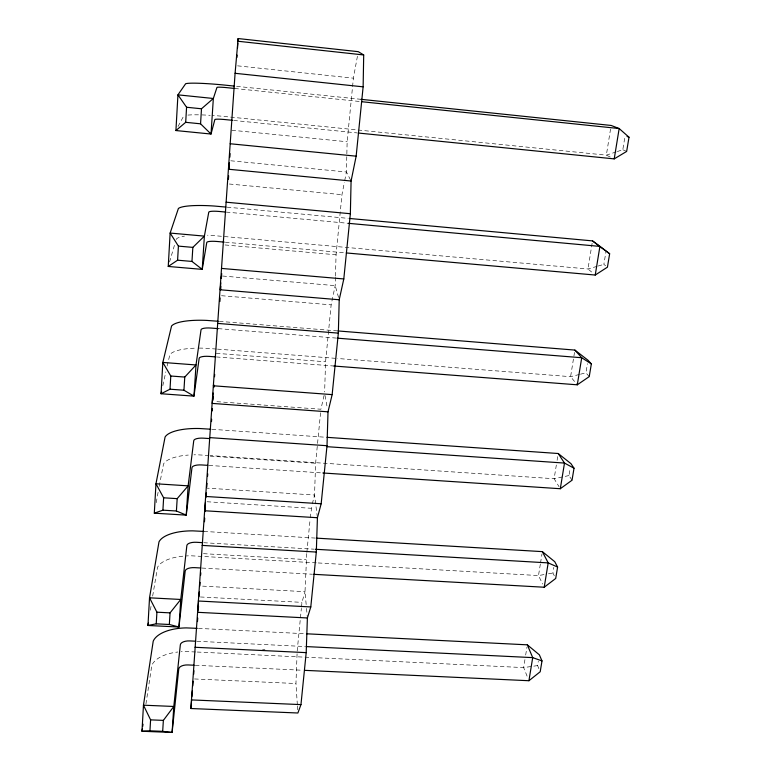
<?xml version="1.0" encoding="UTF-8"?>
<svg xmlns="http://www.w3.org/2000/svg" width="771" height="771" viewBox="0 0 771 771"><rect width="100%" height="100%" fill="white"/><g stroke="black" fill="none" stroke-linecap="round" stroke-linejoin="round"><path stroke-width="0.58" stroke-dasharray="3.85 2.89" d="M357.426 56.283L353.388 78.179L347.143 141.758L346.41 171.991L344.627 181.06M335.433 277.338L335.202 285.636L331.144 304.853L325.564 361.792L324.63 391.996M335.462 276.143L336.06 254.787L341.958 194.668L344.406 182.197M320.563 412.764L315.609 463.246L314.539 495.03L317.267 516.531M306.742 553.607L305.008 591.685L306.415 607.22M297.346 704.752L295.948 683.52L297.086 653.538M297.172 651.138L300.324 619.026M300.439 617.831L301.374 608.319M301.49 607.124L301.962 602.363L305.008 591.685L201.029 586.047M306.858 552.412L310.135 519.018M310.25 517.823L312.033 504.966M145.941 704.01L151.81 665.373A36.488 18.311 1.7 0 1 177.822 652.006M150.403 610.198L151.347 604.329M152.658 596.108L157.506 567.408A37.471 16.133 2.7 0 1 184.067 556.074M524.935 659.619L523.654 667.59L528.048 678.538M525.668 655.071L526.959 647.11M540.336 564.17L538.495 575.561L542.649 584.052M540.519 563.023L541.994 553.906M556.344 464.971L554.127 478.724L559.071 486.732M557.086 460.393L557.828 455.806M574.511 352.395L570.598 376.672L576.544 383.91M592.128 243.231L587.974 268.973L593.419 273.522M610.555 129.017L606.343 155.154L610.275 157.024M538.9 668.679L537.599 665.604L538.303 661.296M554.291 575.744L552.884 573.017L553.819 567.36M572.024 480.227L568.979 475.562L570.232 467.978M589.237 376.614L585.95 372.827L587.454 363.681M605.64 265.783L603.857 264.386L605.871 252.204M617.311 151.54L622.795 149.738L625.117 135.677M156.214 502.682L158.334 491.031M159.183 486.366L163.529 463.978A38.511 13.666 3.5 0 1 188.326 455.063M162.816 385.673L165.842 371.853M167.095 366.09L169.89 354.612A39.62 10.881 4.2 0 1 195.227 348.164M324.061 395.456L320.909 409.237L214.097 401.469M312.313 503.858L314.539 495.03L206.676 488.12M169.553 261.976L174.805 244.041M178.024 126.473L183.777 115.881A42.048 4.192 5.7 0 1 185.107 115.486M176.116 239.55L176.626 238.779A40.796 7.739 5 0 1 184.52 236.099M616.212 151.906L606.343 155.154L220.583 116.093A42.048 4.192 5.7 0 0 212.266 115.448M597.053 266.352L587.974 268.973L212.584 235.492A40.796 7.739 5 0 0 207.486 235.222M598.18 266.024L603.857 264.386M579.368 374.475L570.598 376.672L337.602 358.496M580.467 374.205L585.95 372.827M568.979 475.562L554.127 478.724L210.232 455.574M544.037 574.588L538.495 575.561L317.488 562.917M548.46 573.807L552.884 573.017M537.599 665.604L523.654 667.59L196.865 652.025M194.523 678.962L295.948 683.52M195.314 665.286L302.116 670.23M196.952 641.27L304.873 646.522M262.574 649.471L264.964 649.587M195.661 651.967L184.683 651.562A36.488 18.311 1.7 0 0 181.224 651.707M198.465 628.394L305.287 633.733M200.412 596.976L301.962 602.363M316.283 562.849L191.102 555.795A37.471 16.133 2.7 0 0 186.389 555.92M201.963 568.054L312.438 574.241M203.689 542.717L314.115 549.183M203.438 553.665L306.154 559.573M203.872 531.421L315.503 538.091M207.071 501.757L311.195 508.282M209.028 455.488L197.877 454.832A38.511 13.666 3.5 0 0 193.993 454.813M210.271 456.162L315.609 463.246M208.96 465.424L321.68 472.902M212.015 429.302L325.815 437.263M216.372 356.954L333.882 366.023M216.304 349.032L205.019 348.222A39.62 10.881 4.2 0 0 197.135 348.116M217.499 349.128L336.407 358.399M216.266 353.32L325.564 361.792M218.299 328.639L335.838 338.045M219.369 321.362L337.871 330.932M221.499 295.707L331.144 304.853M222.713 276.037L335.202 285.636L338.903 298.676M225.392 242.219L345.08 252.84M225.045 244.966L336.06 254.787M227.156 207.177L348.135 218.347M226.25 212.102L348.405 223.32M229.324 184.009L341.958 194.668M230.78 160.782L346.41 171.991L351.084 181.021M231.878 130.232L347.143 141.758M233.709 120.449L356.954 132.901M234.692 88.472L360.462 101.579M236.591 86.323L361.04 99.324M237.593 65.843L353.388 78.179M622.795 149.738L626.65 151.424M325.015 395.494L327.367 408.322M306.521 608.415L307.282 616.771M297.423 705.928L297.731 710.65M187.912 115.091A42.048 4.192 5.7 0 1 199.747 114.86M201.935 114.918A42.048 4.192 5.7 0 1 210.252 115.322"/><path stroke-width="1.16" d="M363.131 86.844L363.7 54.953L358.274 51.676L238.133 38.55L235.088 73.303L190.9 708.52L297.885 713.002L300.96 704.607L306.193 652.632L307.388 617.966L310.79 606.941L316.312 552.055L317.421 517.726L321.17 503.762L327.01 445.725L328.012 411.82L332.156 394.617L338.344 333.13L339.211 299.765L343.799 278.948L350.362 213.721L351.084 181.021L356.154 156.176L363.131 86.844L235.088 73.303M207.765 465.347L201.761 464.952A9.464 3.354 3.5 0 0 191.979 467.65L186.245 515.124L154.306 513.178L155.964 483.774L165.09 437.003A38.781 12.991 3.7 0 1 199.641 428.522L210.82 429.216M224.197 242.113L217.017 241.477A10.023 1.899 5 0 0 206.782 242.46L202.224 269.378L168.242 266.458L170.131 233.064L178.39 208.507A41.104 6.891 5.2 0 1 214.55 206.059L225.961 207.071M232.514 120.324L225.334 119.601A10.331 1.031 5.7 0 0 214.858 119.572L211.023 134.038L175.923 130.55L177.937 94.843L185.647 83.731A42.386 3.229 5.9 0 1 222.674 84.887L234.191 86.073M195.747 641.212L189.753 640.923A9.03 4.366 2 0 0 180.337 644.807L173.803 706.467L143.464 705.186L141.989 731.265L149.95 730.821L150.596 719.863L143.464 705.186L153.217 641.183A36.729 17.791 2 0 1 186.274 627.902L197.27 628.336M202.484 542.649L196.489 542.292A9.271 3.816 2.9 0 0 186.861 545.531L180.761 599.462L149.526 597.814L147.965 625.474L156.234 623.826L156.918 612.193L149.526 597.814L158.99 541.878A37.731 15.536 2.9 0 1 192.779 530.862L203.872 531.421M154.306 513.178L162.912 510.171L163.635 497.796L155.964 483.774L188.143 485.846L193.752 440.675A9.531 3.19 3.7 0 1 203.592 438.169L209.587 438.583M218.299 328.639L211.109 328.06A9.801 2.486 4.4 0 0 201.038 329.737L196.007 364.962L162.826 362.437L161.052 393.74L170.015 389.201L170.786 376.017L162.826 362.437L171.547 326.056A39.909 10.129 4.4 0 1 206.888 320.418L218.174 321.266M168.242 266.458L177.59 260.193L178.419 246.113L170.131 233.064L204.382 236.119L208.768 212.189A10.1 1.696 5.2 0 1 219.06 211.447L225.055 211.996M175.923 130.55L185.695 122.319L186.572 107.256L177.937 94.843L213.336 98.486L216.969 87.412A10.418 0.79 5.9 0 1 227.512 87.721L234.692 88.472M212.969 400.207L213.181 396.68M213.75 387.273L213.895 384.922L213.683 387.235M194.119 665.228L188.114 664.949A8.963 4.501 1.8 0 0 178.747 668.997L172.106 732.45L162.681 731.332L163.365 720.384L173.803 706.467L172.106 732.45L141.989 731.265L142.327 728.894M200.759 567.986L194.755 567.649A9.204 3.961 2.7 0 0 185.185 571.06L178.968 627.025L169.341 624.491L170.063 612.868L180.761 599.462L178.968 627.025L147.965 625.474L148.34 623.122M176.414 511L177.185 498.644L188.143 485.846L186.245 515.124L176.414 511L162.912 510.171M215.167 356.857L209.172 356.395A9.734 2.67 4.2 0 0 199.169 358.293L193.984 396.14L183.941 390.222L184.761 377.067L196.007 364.962L193.984 396.14L161.052 393.74L161.563 391.437M191.969 261.436L192.846 247.385L204.382 236.119L202.224 269.378L191.969 261.436L177.59 260.193M200.556 123.813L201.491 108.778L213.336 98.486L211.023 134.038L200.556 123.813L185.695 122.319M220.66 289.829L220.872 286.349M221.373 278.254L221.701 273.551M228.418 179.248L228.64 175.759M229.074 168.801L229.363 164.156M236.919 57.449L237.073 55.088M237.526 47.995L237.825 43.272M237.979 40.911L238.133 38.55M197.482 621.58L197.733 618.053M198.311 609.832L198.552 606.305M204.479 521.736L204.72 518.199M205.221 511.115L205.462 507.578M211.485 421.602L211.649 419.222M212.237 410.895L212.401 408.524M219.889 301.5L220.14 297.963M206.763 486.935L207.033 483.369M207.563 476.256L207.736 473.886M199.834 585.979L200.103 582.384M200.633 575.185L200.817 572.786M193.675 674.24L193.935 670.741M229.854 157.159L230.115 153.641M214.511 376.73L214.685 374.388M190.9 708.52L191.584 700.222M191.873 696.676L192.355 690.749M192.75 686.017L193.136 681.275M198.523 601.534L197.627 612.309L307.388 617.966M198.928 596.754L199.332 591.964M205.443 502.422L204.72 510.759L317.421 517.726M205.847 497.652L206.262 492.891M213.162 393.017L212.218 403.416L328.012 411.82M220.834 282.851L220.159 289.771L339.211 299.765M221.296 278.244L221.518 275.941M229.334 162.816L228.573 169.244L351.084 181.021M142.674 726.523L143.02 724.152M304.516 670.336L528.925 680.726L532.703 657.624L527.325 644.835L306.482 633.791M313.643 574.308L544.21 587.232L548.191 562.897L542.36 551.631L316.698 538.158M322.876 472.98L560.305 488.727L564.497 463.072L558.194 453.512L327.01 437.34M333.882 366.023L577.286 384.816L581.72 357.734L574.887 350.082L337.871 330.932M346.275 252.946L595.231 275.045L599.915 246.402L592.504 240.889L349.34 218.453M358.149 133.017L614.217 158.884L619.171 128.545L611.133 125.451L361.04 99.324M527.325 644.835L539.372 654.839L542.003 660.92L540.201 671.753L528.925 680.726M542.36 551.631L554.754 561.702L557.597 567.061L555.698 578.472L544.21 587.232M558.194 453.512L570.954 463.641L574.019 468.209L572.024 480.227L560.305 488.727M574.887 350.082L588.022 360.25L591.347 363.931L589.237 376.614L577.286 384.816M348.405 223.32L599.915 246.402L609.649 253.775L607.423 267.18L595.231 275.045M361.657 101.705L619.171 128.545L629.011 137.228L626.65 151.424L614.217 158.884M149.95 730.821L162.681 731.332M150.596 719.863L163.365 720.384M191.333 699.914L300.96 704.607M306.068 646.58L532.703 657.624L542.003 660.92M195.015 647.283L306.193 652.632M156.234 623.826L169.341 624.491M156.918 612.193L170.063 612.868M198.243 601.004L310.79 606.941M315.32 549.26L548.191 562.897L557.597 567.061M202.127 545.396L316.312 552.055M205.539 496.457L321.17 503.762M163.635 497.796L177.185 498.644M327.097 446.688L564.497 463.072L574.019 468.209M209.654 437.61L327.01 445.725M170.015 389.201L183.941 390.222M170.786 376.017L184.761 377.067M213.268 385.779L332.156 394.617M217.624 323.406L338.344 333.13M337.043 338.141L581.72 357.734L591.347 363.931M221.46 268.414L343.799 278.948M178.419 246.113L192.846 247.385M226.086 202.195L350.362 213.721M230.163 143.753L356.154 156.176M186.572 107.256L201.491 108.778M237.516 41.2L363.7 54.953M627.064 136.448L629.011 137.228M609.649 253.775L592.504 240.889"/></g></svg>
